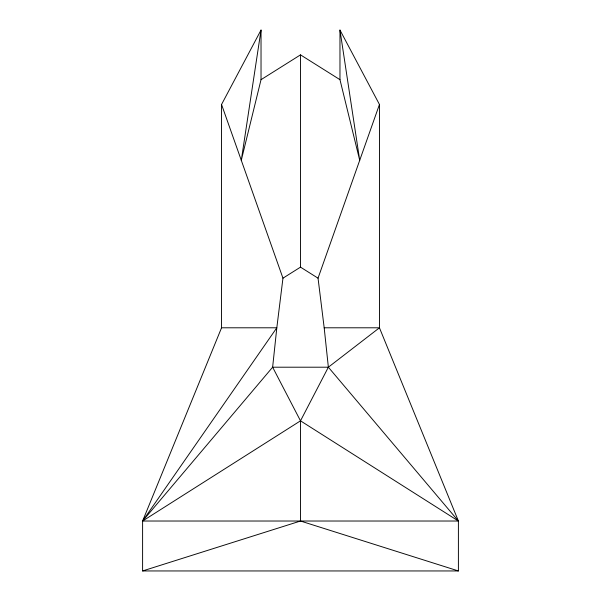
<?xml version="1.0" encoding="UTF-8"?>
<svg xmlns="http://www.w3.org/2000/svg" width="601" height="601" viewBox="0 0 601 601"><rect width="100%" height="100%" fill="white"/><g stroke="black" fill="none" stroke-linecap="round" stroke-linejoin="round"><path stroke-width="0.9" d="M261.029 30.05L241.286 160.309L261.029 79.678L261.029 30.05L221.551 104.484L282.958 278.173L276.813 327.793L272.636 367.203L300.5 420.835L300.5 521.022L458.398 570.95L458.398 521.022L379.449 327.793L379.449 104.484L339.971 30.05L339.971 79.678L359.714 160.309L339.971 30.05M458.398 570.95L142.602 570.95L142.602 521.022L300.5 420.835L328.364 367.203L324.187 327.793L318.042 278.173L379.449 104.484M221.551 327.793L142.602 521.022L458.398 521.022L328.364 367.203L272.636 367.203L142.602 521.022L276.813 327.793L221.551 327.793L221.551 104.484M328.364 367.203L379.449 327.793L324.187 327.793M261.029 79.678L300.5 54.864L339.971 79.678M282.958 278.173L300.5 267.144L300.5 54.864M142.602 570.95L300.5 521.022M300.5 267.144L318.042 278.173M300.5 420.835L458.398 521.022"/></g></svg>
